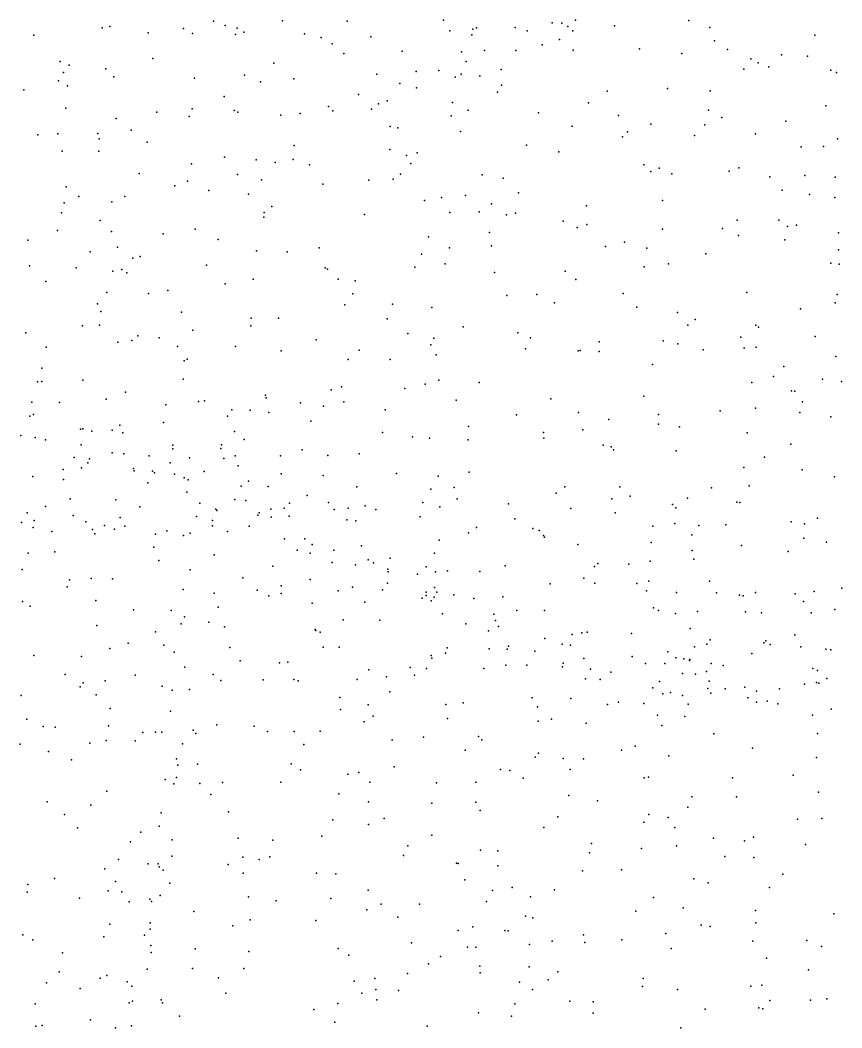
# Model space of a CAD drawing. Header units: metres. Extents: x -25 to 25, y -27.7 to 27.8.
# Drawn here: x 9.404 to 10.813, y -1.72 to 0.008 of the extents above; entities that cross this region are included whole.
import ezdxf

# ---------------------------------------------------------------- set-up
doc = ezdxf.new("R2010")
doc.units = ezdxf.units.M

msp = doc.modelspace()

# ---------------------------------------------------------------- linework, layer by layer
for p in [(9.7357, 0.0058, 18.8943), (9.854, 0.0063, 15.7995), (9.9648, 0.0058, 18.7968), (10.1299, 0.0075, -0.068), (10.3164, 0.0032, 12.6679), (10.3332, 0.0027, 19.3085), (10.3567, 0.0077, 19.013), (10.5511, 0.0072, -19.9245), (9.5447, -0.0056, 18.9114), (9.5576, -0.0034, 24.0663), (9.6235, -0.014, 18.9564), (9.684, -0.0065, 15.9832), (9.6996, -0.0151, -12.4049), (9.7559, -0.0014, -2.4479), (9.7734, -0.0169, 20.2357), (9.7762, -0.006, -1.0543), (9.7877, -0.0129, 24.0946), (9.8916, -0.016, -19.6893), (10.1411, -0.0108, 18.8348), (10.1803, -0.0075, 15.4543), (10.1869, -0.0056, -19.9481), (10.2532, -0.005, 18.8994), (10.2737, -0.0107, 19.4821), (10.3432, -0.0031, 19.1093), (10.3518, -0.0104, 15.2998), (10.4235, -0.0022, 24.1237), (10.5866, -0.0048, 19.7375), (9.4273, -0.0179, 24.0306), (9.9202, -0.0218, 18.8892), (9.9392, -0.0328, -12.6127), (10.0052, -0.0207, 24.0896), (10.1789, -0.0177, 12.938), (10.3289, -0.0256, 24.112), (10.5946, -0.0277, 24.1533), (10.7669, -0.0178, 9.7747), (9.9592, -0.0497, -1.7865), (10.0594, -0.0452, 18.9097), (10.1611, -0.0464, 18.9588), (10.2002, -0.0443, 19.4213), (10.2542, -0.0444, 19.2584), (10.2992, -0.0346, 19.1754), (10.3523, -0.0437, 19.7112), (10.4663, -0.0414, 12.3581), (10.5387, -0.0496, -13.7848), (10.6172, -0.0428, 0.9279), (9.4727, -0.0634, 13.4542), (9.6316, -0.058, 24.0942), (9.839, -0.0662, 15.9822), (10.1691, -0.0633, 19.105), (10.6571, -0.0585, 20.2122), (10.67, -0.0652, -5.7785), (10.7098, -0.0519, 9.9671), (10.7542, -0.0541, 19.7894), (9.4782, -0.0819, 20.0671), (9.4883, -0.0697, 24.0577), (9.5508, -0.0757, -13.2952), (10.0157, -0.0851, 19.1005), (10.0831, -0.0801, 19.0155), (10.122, -0.0786, 19.3328), (10.1606, -0.0847, 15.6419), (10.2289, -0.0769, 24.1114), (10.645, -0.0761, 19.7805), (10.6878, -0.0723, 24.1737), (10.7944, -0.0782, -12.5082), (10.8042, -0.0821, 24.1746), (9.4698, -0.0963, 18.9696), (9.5649, -0.0892, 19.0139), (9.7031, -0.0919, 16.1138), (9.7886, -0.0864, 19.0899), (9.8163, -0.0983, -0.3202), (9.8732, -0.0931, 19.0893), (10.0553, -0.1011, 19.2421), (10.1503, -0.0898, 19.5673), (10.1924, -0.088, 19.653), (9.4103, -0.1116, 13.5887), (9.485, -0.1051, 14.1589), (9.9842, -0.1197, 19.3019), (10.0839, -0.1085, 19.4786), (10.2226, -0.1159, 13.0514), (10.2293, -0.1038, 0.74), (10.4108, -0.114, 19.7613), (10.514, -0.1096, 15.2178), (10.5877, -0.1137, -19.7555), (9.7538, -0.123, 24.1092), (10.0187, -0.1359, 19.4297), (10.0334, -0.1309, 15.9625), (10.1453, -0.1334, 15.8118), (10.3785, -0.1339, 0.7733), (9.4826, -0.1433, 16.2027), (9.6387, -0.1503, 20.1923), (9.699, -0.1443, 19.1263), (9.771, -0.1474, -2.2141), (9.7775, -0.1499, 19.1746), (9.8513, -0.1553, -0.6658), (9.8844, -0.1521, 19.2718), (9.933, -0.1406, -0.993), (9.9401, -0.1475, 24.1082), (10.0067, -0.1447, 13.2534), (10.1725, -0.1464, 24.1156), (10.2928, -0.1514, 19.7538), (10.5846, -0.1467, 12.3207), (10.7856, -0.1392, -13.863), (9.5687, -0.161, 19.0601), (9.694, -0.1577, 13.4392), (10.1432, -0.1565, -0.2948), (10.4305, -0.1556, 12.9052), (10.4858, -0.1708, 20.2951), (10.5782, -0.1715, 19.8084), (10.6076, -0.1591, 12.1237), (10.7174, -0.1655, 11.7468), (9.4345, -0.1888, -12.2272), (9.4689, -0.1872, 19.0217), (9.5373, -0.1864, 24.0688), (9.5945, -0.1808, -12.4897), (10.0388, -0.1744, -1.5878), (10.0519, -0.1771, 19.5641), (10.1593, -0.183, 19.6941), (10.3507, -0.1741, 24.1413), (10.4459, -0.1838, 24.1583), (10.6654, -0.1875, 15.129), (9.5396, -0.1959, 14.3448), (9.6216, -0.2017, 24.0881), (9.8738, -0.2073, -13.4797), (10.2724, -0.2068, -19.6735), (10.437, -0.1923, 19.7915), (10.5606, -0.1903, 24.1815), (10.8058, -0.1956, -19.5796), (9.4761, -0.2172, 14.7386), (9.5387, -0.217, 14.5079), (10.0383, -0.2142, -0.4955), (10.0667, -0.2244, 19.6517), (10.0849, -0.2199, 24.1031), (10.3281, -0.2178, 15.5472), (10.7438, -0.2096, 19.8536), (10.7819, -0.209, 10.1594), (9.6976, -0.2386, 16.1765), (9.7542, -0.2273, 19.2042), (9.8088, -0.2319, 0.6064), (9.8415, -0.2362, 20.3016), (9.8721, -0.2315, 24.0992), (9.9, -0.2405, 19.3908), (10.0743, -0.2383, 20.3491), (10.4735, -0.2402, -13.9079), (9.6079, -0.2554, 13.6303), (9.7769, -0.2568, -19.2723), (10.0563, -0.2561, -19.5034), (10.1965, -0.2573, 13.3391), (10.4855, -0.252, 15.3695), (10.4997, -0.2461, 13.0613), (10.5217, -0.2558, 19.8249), (10.62, -0.2511, 19.8391), (10.6365, -0.2456, 20.2395), (10.7499, -0.2585, -5.9253), (9.691, -0.2681, 24.0867), (9.8181, -0.2661, 19.3147), (9.9231, -0.2736, 19.4689), (10.0018, -0.2667, 13.4136), (10.0436, -0.2652, -12.8279), (10.2324, -0.2633, 0.6986), (10.6896, -0.2608, 12.8027), (10.8018, -0.2617, 24.2023), (9.4828, -0.2781, 19.0414), (9.6694, -0.2765, 19.1828), (9.7275, -0.2841, -12.7085), (9.7954, -0.2904, 13.534), (10.1678, -0.2928, -13.8), (10.2589, -0.2881, 24.1358), (10.7111, -0.284, 24.2179), (10.758, -0.291, 12.2702), (9.4794, -0.3053, 16.2594), (9.5044, -0.2944, -13.4419), (9.5611, -0.304, 24.0497), (9.5833, -0.2947, 19.1268), (10.0976, -0.3017, 19.7182), (10.1265, -0.2961, -1.0931), (10.2122, -0.307, 15.8116), (10.3753, -0.3107, 24.1564), (10.5056, -0.3018, 24.1902), (10.801, -0.2962, 12.5918), (9.4752, -0.3226, 24.0143), (9.8224, -0.3221, -1.922), (9.8359, -0.3116, 19.3845), (9.9946, -0.3256, 24.0961), (10.141, -0.3222, 24.1128), (10.1911, -0.3207, -0.7664), (10.238, -0.3261, 20.3433), (10.2533, -0.323, 19.7919), (9.5415, -0.3357, 14.0041), (9.8218, -0.3303, 24.0846), (10.3355, -0.3372, 19.8192), (10.3757, -0.3426, 13.3726), (10.6336, -0.3354, -19.5196), (10.7052, -0.335, 11.7745), (10.7358, -0.3441, 12.9612), (9.468, -0.353, -12.4355), (9.5607, -0.3545, -19.1496), (9.6493, -0.3584, -2.1379), (9.7043, -0.3505, 0.5013), (10.2089, -0.3566, 13.4681), (10.3591, -0.348, 15.6375), (10.5058, -0.3509, -12.8134), (10.6088, -0.3498, -14.032), (10.6359, -0.3615, 0.8175), (10.72, -0.346, 19.8836), (10.8077, -0.3572, 0.9194), (9.4171, -0.3694, -2.2835), (9.7437, -0.3682, 13.6618), (10.1044, -0.364, -1.4605), (10.2126, -0.3794, 24.1238), (10.4408, -0.373, 0.729), (10.7153, -0.3689, 24.2192), (9.5243, -0.3894, 23.9956), (9.5709, -0.3815, 0.4252), (9.6098, -0.3973, 24.0207), (9.8091, -0.3881, -13.6057), (9.8617, -0.3897, 19.4876), (9.9167, -0.3827, 0.5671), (10.0923, -0.3938, 15.9404), (10.1401, -0.3829, 0.6589), (10.4082, -0.3804, 19.8293), (10.4787, -0.3835, 15.4963), (10.5798, -0.3928, 24.197), (10.8076, -0.3859, -14.0933), (9.4199, -0.4137, 23.9306), (9.597, -0.4006, 14.3386), (9.7238, -0.4124, 24.0392), (10.1331, -0.4101, 19.7671), (10.5161, -0.4099, 19.8428), (10.7946, -0.4092, 15.2109), (10.8086, -0.4106, -6.0597), (9.5002, -0.417, 19.0863), (9.5628, -0.4225, -12.6139), (9.5784, -0.42, 19.1525), (9.5872, -0.4258, 14.6654), (9.9269, -0.4171, 20.3101), (9.9312, -0.4194, 19.6062), (10.0811, -0.4156, 13.5725), (10.2176, -0.4252, 19.7994), (10.339, -0.4227, 13.5395), (10.474, -0.4153, -0.5601), (9.4478, -0.4402, 15.0686), (9.7557, -0.4444, 19.3688), (9.8034, -0.4362, 16.1561), (9.9495, -0.4366, -19.1497), (9.9784, -0.439, 24.0684), (10.357, -0.4372, -19.3992), (9.5527, -0.4591, 16.2554), (9.6241, -0.461, 13.9321), (9.6575, -0.4561, 19.2586), (9.9744, -0.4614, 19.6926), (10.2386, -0.4644, 24.1217), (10.2903, -0.4628, 19.8357), (10.4384, -0.461, 24.1619), (10.6504, -0.4595, 24.192), (10.8051, -0.4628, -0.33), (9.5365, -0.4787, -13.6276), (9.9608, -0.4804, -1.7101), (10.0425, -0.479, -12.8893), (10.3203, -0.4771, 20.2788), (10.8017, -0.4768, 19.8722), (9.5426, -0.492, 20.1367), (9.6809, -0.4929, -18.9467), (10.1099, -0.4852, 20.3078), (10.4614, -0.4842, 19.8296), (10.5316, -0.4936, 0.7635), (10.7421, -0.4874, 24.1919), (9.5109, -0.5167, 23.8957), (9.5401, -0.5154, 19.138), (9.7996, -0.5164, -13.7944), (9.8002, -0.5034, 19.4467), (9.8472, -0.5034, 23.9999), (10.0333, -0.5043, -13.9642), (10.1636, -0.5181, 24.0864), (10.5489, -0.5155, 15.554), (10.5618, -0.5056, 19.8347), (10.6657, -0.5155, 11.5841), (9.4136, -0.5284, 23.8333), (9.6058, -0.5337, 19.2143), (9.6999, -0.5241, 23.9607), (10.0688, -0.5294, 24.0515), (10.2574, -0.5282, -1.1347), (10.6703, -0.5187, 19.8322), (10.7675, -0.5347, 11.8045), (9.5717, -0.5445, 14.9491), (9.5957, -0.5413, 23.9149), (9.6424, -0.5368, 0.3057), (9.6741, -0.552, 14.075), (9.7735, -0.5519, 13.84), (9.9119, -0.5407, 19.6756), (10.1084, -0.549, 19.8343), (10.1135, -0.5378, 13.6962), (10.2791, -0.5369, 0.6738), (10.3969, -0.5441, -14.158), (10.5066, -0.5421, 20.2075), (10.532, -0.5472, 24.1696), (10.6402, -0.5358, 8.0061), (9.4487, -0.5531, -16.5764), (9.8516, -0.5593, 19.6073), (9.9852, -0.5582, 0.5091), (10.1176, -0.5663, -19.0268), (10.2709, -0.556, 15.7613), (10.3611, -0.5595, 19.8472), (10.3647, -0.5586, -19.1895), (10.397, -0.5604, 24.1444), (10.5757, -0.5573, 13.6143), (10.6456, -0.5549, 8.2554), (10.6663, -0.5531, 24.1776), (10.8029, -0.569, 24.159), (9.6852, -0.5765, 14.2322), (9.6903, -0.5735, -12.7547), (9.9665, -0.5744, 23.9964), (10.0385, -0.5743, 15.9094), (10.4883, -0.5826, -0.6978), (10.7139, -0.5864, 15.497), (9.441, -0.5891, 22.6794), (10.696, -0.6035, -0.4629), (9.4339, -0.6123, 19.02), (9.4411, -0.612, -12.4552), (9.5115, -0.6093, 16.2252), (9.6838, -0.608, -18.7322), (9.9551, -0.6208, 19.7817), (10.0988, -0.6162, -17.286), (10.1218, -0.6098, -1.5299), (10.1912, -0.6137, 19.8499), (10.6588, -0.6133, 7.7385), (10.78, -0.6079, -14.3074), (10.8128, -0.6119, -13.0408), (9.5847, -0.6299, 19.1812), (9.8246, -0.6351, 23.8837), (9.9375, -0.6263, 13.8095), (10.0636, -0.6239, 19.86), (10.4739, -0.6373, 24.1368), (10.7272, -0.6276, 8.524), (10.7324, -0.6283, -19.2774), (9.4241, -0.6473, 22.8959), (9.4714, -0.6476, 23.7325), (9.5516, -0.642, 23.7841), (9.6539, -0.6516, 19.3244), (9.7101, -0.646, 23.8398), (9.7203, -0.6448, 19.415), (9.8257, -0.6399, -17.1251), (9.8851, -0.6486, 0.3763), (9.9244, -0.6541, -14.139), (9.9589, -0.6466, 23.9414), (10.1517, -0.6441, 20.2427), (10.3144, -0.6415, 13.7651), (10.7459, -0.647, 13.5799), (9.4208, -0.6712, -18.9416), (9.427, -0.6686, -16.2982), (9.7598, -0.6712, 14.8669), (9.7671, -0.6603, 19.5167), (9.7984, -0.6611, 14.4936), (9.8306, -0.6649, -17.4024), (10.0298, -0.6603, -18.7589), (10.2551, -0.6692, -17.4268), (10.3616, -0.6653, 24.1021), (10.4989, -0.6684, 19.8062), (10.6044, -0.662, 8.3833), (10.6654, -0.6578, 19.7903), (10.7411, -0.6653, 24.1357), (10.7942, -0.6723, 8.7001), (9.5747, -0.6867, 20.1206), (9.6501, -0.6819, -14.0888), (9.9027, -0.68, 23.8716), (10.173, -0.6891, 24.0186), (10.4135, -0.6773, -18.9564), (10.4988, -0.685, 13.7603), (10.5348, -0.6896, 7.9404), (9.4051, -0.7047, 22.528), (9.4299, -0.7079, 23.5278), (9.5074, -0.6937, 23.6524), (9.5113, -0.6931, 22.95), (9.5272, -0.6968, -17.0957), (9.5618, -0.6951, 22.8408), (9.58, -0.7001, 23.7136), (9.7714, -0.6978, 14.1832), (10.0257, -0.6995, 23.9255), (10.0768, -0.7067, 0.5195), (10.3017, -0.6992, 19.8624), (10.3692, -0.6949, 15.7218), (10.6511, -0.6998, 24.124), (9.4475, -0.7119, 23.1409), (9.5089, -0.7202, 23.0696), (9.6656, -0.7211, 19.3732), (9.7494, -0.7204, 0.2279), (9.788, -0.7114, -1.8323), (10.1058, -0.709, -17.066), (10.1725, -0.7117, 15.7825), (10.3019, -0.7088, 0.6711), (10.4041, -0.721, 20.1597), (10.4178, -0.7237, 19.8155), (10.7258, -0.7195, 0.8919), (9.4969, -0.7419, 23.3867), (9.562, -0.7341, 19.1459), (9.5821, -0.7358, 23.6095), (9.6255, -0.7396, 22.9106), (9.6657, -0.7272, 23.7269), (9.6947, -0.7427, -16.5794), (9.7484, -0.7269, 23.762), (9.7729, -0.7396, 19.6083), (9.8505, -0.7396, 13.9822), (9.8877, -0.7293, -16.8344), (9.9316, -0.7386, 4.5327), (9.9856, -0.7357, 19.8793), (10.4217, -0.7291, 24.0947), (10.5294, -0.7305, 8.2298), (10.6808, -0.7415, 15.6398), (9.5092, -0.76, 19.0532), (9.5199, -0.7513, 23.2861), (9.5232, -0.7445, 23.4817), (9.6615, -0.7515, 23.6428), (9.7535, -0.7441, -17.6068), (9.7777, -0.7562, -18.2616), (10.6454, -0.7592, 11.6553), (9.4259, -0.7749, 4.7129), (9.4779, -0.763, 22.5625), (9.5982, -0.7609, 15.3614), (9.5995, -0.7648, 4.7484), (9.6312, -0.7657, -17.3947), (9.6343, -0.7682, 22.7689), (9.6685, -0.7706, -18.0198), (9.6853, -0.7768, 16.1075), (9.7195, -0.7662, 19.5043), (9.8519, -0.7704, 23.7458), (9.9237, -0.7732, -14.3271), (10.0494, -0.7698, -12.9176), (10.1212, -0.774, 13.8893), (10.1742, -0.7671, 23.9699), (10.745, -0.7631, 24.0993), (10.8007, -0.7753, 19.7535), (9.4781, -0.7797, 4.5506), (9.6229, -0.7856, 23.2489), (9.6922, -0.7805, 23.0269), (9.7833, -0.7911, 20.1615), (9.7954, -0.7828, -12.8364), (9.8295, -0.7918, 19.7838), (9.9816, -0.7922, 23.8115), (10.1482, -0.7934, -14.3796), (10.338, -0.7923, -18.7488), (10.4323, -0.7924, 13.8615), (10.59, -0.7941, -0.6211), (10.6546, -0.7908, 19.7546), (9.6897, -0.8014, 23.1596), (9.8961, -0.8073, -17.9514), (10.1083, -0.7962, 23.9003), (10.3231, -0.8031, -17.6441), (10.4505, -0.8084, 0.7452), (10.5485, -0.8117, 11.2951), (9.4474, -0.8261, -18.2577), (9.49, -0.8128, -16.1315), (9.568, -0.8145, 22.633), (9.609, -0.8267, 19.2053), (9.7124, -0.8205, 15.2692), (9.7721, -0.8141, 22.8692), (9.7912, -0.8161, 15.1029), (9.8568, -0.8288, 19.8651), (9.8661, -0.8204, 23.6562), (9.9326, -0.8192, 14.3441), (9.9667, -0.8289, 14.7146), (9.9956, -0.8248, 20.1662), (10.0948, -0.8196, -18.4898), (10.1238, -0.827, -17.8198), (10.1535, -0.8131, 19.8968), (10.2413, -0.8215, 23.9674), (10.4189, -0.8128, 19.8151), (10.523, -0.8226, 19.7737), (10.5287, -0.8287, 7.8054), (10.6329, -0.8187, -14.5027), (10.6383, -0.8196, 24.061), (9.4159, -0.837, 15.9641), (9.4948, -0.8419, -17.6935), (9.5754, -0.8451, 19.1145), (9.7064, -0.8431, 22.7804), (9.7396, -0.8308, 23.4952), (9.7411, -0.8332, 19.5879), (9.8114, -0.8409, 23.562), (9.8141, -0.8371, 23.0238), (9.8341, -0.8308, 15.9927), (9.8347, -0.8446, 4.8557), (9.8655, -0.8429, 0.2508), (9.9425, -0.8314, -1.6329), (10.0141, -0.8316, 19.9065), (10.0898, -0.8441, -16.8212), (10.3486, -0.8294, 24.0086), (10.4247, -0.8373, -17.1897), (10.7717, -0.8461, 11.1686), (9.4062, -0.8538, -17.4601), (9.4264, -0.8622, -1.7929), (9.4283, -0.8502, 22.5107), (9.5169, -0.8522, 22.5688), (9.5489, -0.8586, 0.094), (9.5836, -0.8597, 4.4282), (9.7339, -0.8501, 4.3925), (9.734, -0.8592, 0.1594), (9.7967, -0.8602, 23.2322), (9.9645, -0.8491, 23.7282), (9.9799, -0.8507, -18.1498), (10.1869, -0.8624, -1.3124), (10.2525, -0.8475, -16.957), (10.4891, -0.8601, 20.0885), (10.5268, -0.8554, 11.5584), (10.5681, -0.8586, 24.0291), (10.6145, -0.8574, -18.9692), (10.7266, -0.8527, 24.0306), (10.749, -0.8558, 20.1282), (9.4582, -0.8693, 18.9241), (9.528, -0.8654, 19.0143), (9.5323, -0.873, 15.6792), (9.5661, -0.8649, 20.0541), (9.636, -0.8734, 22.6938), (9.6558, -0.8682, 19.4051), (9.6844, -0.876, 4.9033), (9.6956, -0.8718, 19.4933), (9.7596, -0.8693, -14.4363), (10.1727, -0.8715, 15.772), (10.2832, -0.8642, 13.8994), (10.2944, -0.8673, 19.8746), (10.3015, -0.876, 4.8368), (10.3035, -0.8787, 23.9557), (10.556, -0.875, 8.4424), (10.7482, -0.8806, -0.2675), (9.6333, -0.8961, 15.5248), (9.8574, -0.8815, 23.4766), (9.8922, -0.8819, 23.56), (9.9046, -0.8912, 23.1375), (9.9896, -0.8936, 14.8529), (10.1228, -0.8842, 23.8109), (10.3606, -0.8911, -17.8491), (10.4864, -0.8881, 24.0001), (10.6414, -0.8929, 23.9979), (10.787, -0.8871, 19.7369), (9.4176, -0.9062, 18.8555), (9.4637, -0.9037, -15.5968), (9.7368, -0.909, 19.6965), (9.8789, -0.901, 23.3045), (9.9015, -0.9064, 23.4008), (9.942, -0.9013, 23.0145), (10.0385, -0.9149, 14.4876), (10.1148, -0.9063, 0.4874), (10.5568, -0.9017, 15.7147), (10.721, -0.9036, 15.7237), (9.6419, -0.9189, 19.2836), (9.8375, -0.9287, 19.8807), (9.939, -0.9224, 19.9078), (9.979, -0.9264, 23.1966), (10.0011, -0.9178, 0.3527), (10.0099, -0.9226, 14.0753), (10.1003, -0.9298, 19.9191), (10.2358, -0.9278, -18.1423), (10.3892, -0.9291, 23.9306), (10.3949, -0.9241, 11.4493), (10.4479, -0.925, -0.7663), (10.4845, -0.9202, 19.7788), (10.5597, -0.9165, 13.861), (9.4072, -0.934, -14.7275), (9.5256, -0.9499, 15.8215), (9.5624, -0.9501, 19.0113), (9.6955, -0.9346, 19.5857), (9.7857, -0.9487, 19.8152), (10.0349, -0.9334, -1.4516), (10.0352, -0.9381, 4.5869), (10.0855, -0.9424, 4.9735), (10.1162, -0.9384, 23.7346), (10.1369, -0.9367, -14.5809), (10.1924, -0.9378, 19.8975), (10.371, -0.949, -13.003), (9.4845, -0.9642, 19.9566), (9.4886, -0.9518, 18.9145), (9.8515, -0.9622, -12.9698), (9.9016, -0.9515, 4.5114), (9.9739, -0.9644, -13.1544), (10.0338, -0.9577, 23.5173), (10.1146, -0.9649, 20.08), (10.313, -0.9587, 5.0204), (10.3898, -0.9577, 19.8263), (10.4617, -0.958, 8.2522), (10.4822, -0.9545, 23.9388), (10.5861, -0.9542, 23.9462), (10.8133, -0.9661, 23.8656), (9.6837, -0.9685, -16.1515), (9.7365, -0.975, 19.7509), (9.8107, -0.9698, 15.3304), (9.8308, -0.9796, 4.9671), (9.8515, -0.9752, -16.3107), (9.9495, -0.9708, 22.8378), (10.0254, -0.9688, 14.2308), (10.0933, -0.9833, 23.3906), (10.1001, -0.9733, -16.5364), (10.1001, -0.9787, 23.2568), (10.114, -0.9818, 22.9002), (10.1188, -0.9733, 23.0176), (10.1476, -0.9775, 23.1049), (10.1823, -0.9841, 23.7016), (10.2316, -0.9813, 23.7711), (10.4782, -0.9707, 5.0121), (10.5298, -0.9737, -18.6722), (10.5981, -0.9743, -17.8235), (10.6377, -0.9783, -0.4661), (10.6441, -0.9793, -17.2627), (10.6654, -0.9738, 19.7329), (10.7332, -0.9762, 23.9014), (10.7659, -0.9717, 19.7253), (9.4079, -0.9892, 5.0133), (9.4211, -0.997, -15.1214), (9.534, -0.9875, 22.5889), (9.7435, -0.9989, 16.0056), (9.9048, -0.9922, 15.1946), (9.9952, -0.9901, 14.9949), (10.1091, -0.9879, 23.5427), (10.4905, -1.0001, 4.7829), (10.7476, -0.989, 7.8281), (9.5986, -1.0032, 19.0683), (9.6631, -1.0046, 22.6616), (9.6857, -1.0155, 0.1057), (10.1284, -1.0104, -1.0738), (10.2163, -1.011, 23.0645), (10.2557, -1.0043, 19.8892), (10.3031, -1.0044, 0.6896), (10.499, -1.0047, -16.9233), (10.528, -1.0094, 23.8745), (10.5659, -1.0065, 19.7551), (10.648, -1.007, 23.8686), (10.6756, -1.0083, 4.9472), (10.7609, -1.0088, -17.6952), (10.8012, -1.0027, 22.7883), (9.5357, -1.0304, -14.9471), (9.6803, -1.0273, -15.5291), (9.7275, -1.0245, -14.7522), (9.7542, -1.0323, -13.3629), (9.9582, -1.0204, 19.9168), (10.0208, -1.0209, 22.8295), (10.1682, -1.0274, 23.3726), (10.219, -1.0214, 22.9717), (10.2246, -1.0317, 23.6322), (10.553, -1.0353, 11.1944), (9.636, -1.0411, 19.1862), (9.9098, -1.0371, -1.3134), (9.9113, -1.0389, 15.928), (9.9183, -1.0419, 20.0491), (10.2075, -1.0393, 23.2691), (10.3036, -1.0523, 23.1048), (10.351, -1.0456, -16.6064), (10.3672, -1.0427, -14.815), (10.3763, -1.0418, 19.8463), (10.4528, -1.0441, 19.8057), (10.7328, -1.0462, 8.5412), (9.558, -1.0696, 22.5879), (9.5894, -1.0605, 19.0028), (9.6502, -1.0641, 19.2814), (9.7636, -1.0677, 22.6933), (9.9236, -1.0674, 22.7711), (9.9514, -1.0673, 5.0151), (10.1363, -1.0684, 14.5349), (10.2084, -1.0702, 11.4064), (10.239, -1.0706, 23.4378), (10.2416, -1.0658, 23.5516), (10.3335, -1.0624, 23.7102), (10.3481, -1.0637, 22.9861), (10.5605, -1.067, -18.334), (10.5818, -1.0624, 23.7938), (10.5877, -1.055, 22.8737), (10.6793, -1.0598, 22.7421), (10.6828, -1.0565, 19.7399), (10.6904, -1.0628, -17.0477), (10.7431, -1.0666, 23.0227), (10.7857, -1.0709, 23.7109), (9.4276, -1.0818, 19.8595), (9.5095, -1.0835, 18.8745), (9.6684, -1.0762, -1.3409), (10.109, -1.0816, 4.6432), (10.1099, -1.086, 19.9271), (10.1336, -1.0774, 14.6903), (10.2866, -1.0743, 23.2264), (10.3707, -1.087, -13.2108), (10.4535, -1.0834, 23.7469), (10.5149, -1.0755, 22.9286), (10.5287, -1.0857, 13.8982), (10.5422, -1.0875, 19.7765), (10.6588, -1.0782, 23.0017), (10.7946, -1.0718, 23.0945), (9.6864, -1.1018, 4.5823), (9.7816, -1.0908, -15.1173), (9.8486, -1.0941, -15.8573), (9.8633, -1.0929, -13.5477), (10.073, -1.1021, 22.7996), (10.1011, -1.1039, 14.2244), (10.1992, -1.1039, -16.2804), (10.2371, -1.0983, -0.7667), (10.2729, -1.0984, 19.9542), (10.3344, -1.1009, 23.5806), (10.3356, -1.0947, 13.9384), (10.3822, -1.1051, 23.2587), (10.4763, -1.0953, 22.8493), (10.5096, -1.0954, 19.9341), (10.5521, -1.0905, 22.8009), (10.5528, -1.0888, 23.0218), (10.5892, -1.0953, 11.6294), (10.61, -1.0987, 23.0962), (10.7638, -1.1042, 23.6118), (9.4811, -1.114, 0.0524), (9.6011, -1.1153, 5.0085), (9.7353, -1.114, 15.6219), (9.9821, -1.1228, -15.2812), (10.0022, -1.1061, 0.3288), (10.0321, -1.1185, 19.9262), (10.0803, -1.1153, -15.0787), (10.3735, -1.1217, 23.4951), (10.4171, -1.11, 23.6258), (10.5399, -1.1126, 23.1543), (10.5624, -1.1137, 23.6841), (10.5809, -1.1091, -14.9714), (10.7715, -1.1073, 23.2252), (10.7878, -1.1211, 19.7476), (9.5068, -1.1354, 22.5453), (9.5118, -1.1287, -13.0898), (9.5497, -1.1253, -12.8758), (9.6478, -1.1345, 19.1879), (9.6946, -1.1402, 19.7245), (9.7483, -1.1245, 19.7964), (9.8209, -1.1233, 15.4893), (9.8732, -1.1231, 4.6416), (9.8807, -1.1252, 19.9037), (10.3989, -1.1231, 23.3857), (10.4892, -1.1371, 23.573), (10.5006, -1.1263, 23.2282), (10.5836, -1.1382, -13.1528), (10.586, -1.1256, 23.2262), (10.6134, -1.1389, 23.5612), (10.6471, -1.1362, 23.2875), (10.7063, -1.1391, -18.4941), (10.7494, -1.1308, 23.3472), (10.7697, -1.1279, 23.5208), (10.7739, -1.1291, 11.6624), (9.4057, -1.1503, 22.4748), (9.5342, -1.149, 11.239), (9.6649, -1.1409, 19.5554), (9.9523, -1.1534, 22.7348), (10.0378, -1.144, -13.6622), (10.2822, -1.154, -13.5638), (10.3485, -1.1556, 15.7698), (10.5064, -1.1475, 5.1443), (10.5197, -1.145, 23.3308), (10.54, -1.1501, 23.5068), (10.5888, -1.1461, 8.3189), (10.652, -1.1542, -0.3275), (10.6669, -1.143, 23.4526), (9.5584, -1.1726, -13.6058), (9.9536, -1.1743, 19.9135), (10.0011, -1.1665, -15.6988), (10.1341, -1.1655, 14.8905), (10.1636, -1.1629, 19.9212), (10.2912, -1.1699, -15.1523), (10.4114, -1.1655, 4.7566), (10.4301, -1.1616, 11.249), (10.4735, -1.164, 22.7426), (10.5498, -1.165, 22.6865), (10.6669, -1.1617, 8.0704), (10.6854, -1.1602, 22.6109), (10.7033, -1.1646, 0.909), (10.7951, -1.1736, 22.514), (9.4157, -1.1911, 4.6591), (9.6616, -1.177, 19.921), (10.0096, -1.1856, -0.9214), (10.1372, -1.1895, 22.7516), (10.3154, -1.191, 22.7561), (10.4971, -1.1842, 0.7959), (10.5439, -1.1861, 4.8447), (10.7627, -1.184, 15.8308), (9.4432, -1.2033, 18.748), (9.4641, -1.2044, 10.9992), (9.5558, -1.2022, 22.5632), (9.7414, -1.2005, 22.6447), (9.8053, -1.2027, 19.8795), (9.9943, -1.1955, 11.3798), (10.2925, -1.1941, 19.9044), (10.375, -1.1978, 19.8761), (10.5045, -1.2017, 19.8117), (9.6145, -1.2139, 11.1098), (9.6362, -1.2134, 22.6069), (9.6469, -1.2129, 19.6156), (9.7009, -1.2096, 15.7687), (9.7055, -1.2156, 11.285), (9.8282, -1.212, 0.1565), (9.874, -1.212, 22.6844), (9.9187, -1.2112, 5.0646), (10.0421, -1.2262, 4.7223), (10.0956, -1.2218, -15.9164), (10.1901, -1.2204, 14.577), (10.1956, -1.2262, 15.8238), (10.5938, -1.2157, 19.7961), (10.7714, -1.2154, 19.7677), (9.404, -1.2336, 5.0561), (9.5235, -1.2319, 19.8278), (9.5517, -1.2275, 18.8931), (9.6012, -1.2278, 18.9746), (9.6823, -1.2329, 19.7299), (9.8907, -1.234, 19.9089), (10.1672, -1.244, -13.8192), (10.4352, -1.2439, 13.925), (10.4587, -1.2369, 22.6736), (10.6601, -1.2407, 19.8724), (9.4528, -1.246, 22.484), (9.492, -1.2607, 18.7971), (9.672, -1.2591, 19.3202), (10.2872, -1.2559, -0.5666), (10.2933, -1.2494, 11.2937), (10.3355, -1.2582, -16.3466), (10.3703, -1.259, 19.8139), (10.5167, -1.2536, -13.5206), (10.7698, -1.2566, 22.5065), (9.6742, -1.2695, 19.2298), (9.7084, -1.268, 5.0337), (9.869, -1.2675, 4.7345), (9.8851, -1.2775, 15.5014), (10.0456, -1.2726, 22.6983), (10.2276, -1.2774, 19.9333), (10.3475, -1.2773, 19.913), (9.6526, -1.294, 19.5286), (9.6721, -1.2909, 22.5925), (9.9662, -1.285, -13.9026), (9.9846, -1.2825, 15.305), (10.2439, -1.2787, 11.5238), (10.2669, -1.2921, -15.503), (10.4745, -1.2915, 5.2349), (10.4817, -1.2902, 19.8731), (10.6258, -1.2914, 19.8313), (10.7299, -1.2869, 19.8058), (9.6675, -1.3017, 19.3998), (9.7122, -1.3014, -13.9009), (9.7508, -1.2995, 16.0724), (9.8513, -1.2989, 22.6438), (10.004, -1.2986, 15.9598), (10.1179, -1.2998, 19.9412), (10.1855, -1.2988, 14.3789), (9.5525, -1.3144, 22.5177), (9.7312, -1.3199, -1.0452), (9.9504, -1.3188, 22.6554), (10.345, -1.3215, 22.674), (10.5558, -1.3238, 11.6267), (10.6326, -1.3242, 13.8736), (10.7732, -1.3159, -0.1518), (9.4505, -1.3324, 11.5715), (9.5251, -1.3381, 18.8504), (10.0014, -1.3326, 5.1393), (10.1103, -1.3348, 15.111), (10.1853, -1.333, 22.6823), (10.1931, -1.3475, 0.6109), (10.3942, -1.3311, 11.6), (10.5492, -1.3417, 4.8531), (9.4801, -1.3542, 4.7167), (9.646, -1.3513, 19.1349), (9.7611, -1.3495, 19.8362), (9.9403, -1.3633, 0.1917), (10.0286, -1.361, 11.3825), (10.3262, -1.3581, 13.9472), (10.4821, -1.3544, -0.3704), (10.5156, -1.3595, -13.7803), (10.737, -1.3625, 22.5182), (10.779, -1.3613, 19.853), (9.5024, -1.3769, 22.4607), (9.6427, -1.3741, 19.6046), (10.0013, -1.3715, 19.9281), (10.3021, -1.3767, 19.9489), (10.4737, -1.3677, 19.907), (10.5271, -1.3765, -16.6152), (9.6108, -1.3846, 18.9917), (9.6648, -1.3975, 19.3658), (9.7779, -1.395, 22.5882), (9.8375, -1.3983, -14.0425), (9.9214, -1.3912, 19.9099), (10.1102, -1.3898, 19.9461), (10.5933, -1.3946, 19.8913), (10.6618, -1.3931, 4.9816), (9.5932, -1.401, -0.0412), (10.069, -1.408, 22.6467), (10.1936, -1.4154, 14.1123), (10.2233, -1.4164, 11.3708), (10.3842, -1.404, -13.951), (10.4697, -1.4127, 11.2994), (10.5297, -1.4078, 0.8099), (10.6463, -1.3996, 22.5618), (10.751, -1.4058, -13.5914), (9.5724, -1.4315, 19.6401), (9.664, -1.4256, 19.2179), (9.7861, -1.4273, 11.3341), (9.8137, -1.4314, 19.8818), (9.8321, -1.427, 15.6156), (10.0615, -1.4245, 0.3188), (10.3807, -1.4201, 5.2923), (10.6125, -1.4265, 5.1776), (10.6624, -1.4279, 11.2469), (9.5493, -1.4477, 11.087), (9.6234, -1.439, 15.8876), (9.6407, -1.4391, 19.1345), (9.6425, -1.4438, 19.6939), (9.6495, -1.4499, 19.4324), (9.7606, -1.4399, 5.0431), (10.1522, -1.4378, 19.6524), (10.1554, -1.4382, 15.9683), (10.2231, -1.4423, 19.9627), (10.3686, -1.4509, 22.661), (10.4356, -1.4493, 15.9249), (9.4629, -1.464, 18.7909), (9.7866, -1.4548, 19.6834), (9.9125, -1.4547, 16.1042), (9.9454, -1.456, 15.4739), (10.1668, -1.4665, 0.488), (10.5596, -1.4645, 19.6484), (10.7123, -1.4565, 19.8986), (9.4174, -1.4746, 11.7132), (9.5548, -1.4853, 22.4476), (9.5675, -1.4693, 11.5932), (9.6605, -1.4722, 16.133), (10.0007, -1.4841, 19.9326), (10.2144, -1.4844, 22.6741), (10.248, -1.4792, -15.6817), (10.3206, -1.4833, 19.599), (10.5843, -1.4714, 19.9259), (10.6894, -1.4792, 22.5752), (9.4161, -1.4874, 11.0201), (9.506, -1.4977, -14.1394), (9.5784, -1.487, 5.0224), (9.6267, -1.4992, -0.9842), (9.6441, -1.4931, 19.3546), (9.7955, -1.4952, -0.0254), (9.8429, -1.5021, 22.5971), (9.9369, -1.4982, 22.617), (10.2791, -1.4956, -16.4094), (10.4904, -1.4966, 19.9526), (9.5909, -1.5038, 4.8612), (9.629, -1.5033, 19.5887), (9.9984, -1.5178, -14.1592), (10.0232, -1.5081, 5.1719), (10.0887, -1.5083, 4.8824), (10.204, -1.5033, 14.3468), (10.4601, -1.5201, 4.8402), (10.5413, -1.5145, 13.8965), (10.665, -1.519, 0.8897), (9.7018, -1.5205, 15.7767), (9.7986, -1.5348, 16.2099), (9.9114, -1.536, 19.5805), (10.0515, -1.5306, 22.6593), (10.2708, -1.5286, 19.9888), (10.2835, -1.5312, 22.7149), (10.7993, -1.5248, -6.6891), (9.5579, -1.5423, 18.9598), (9.6268, -1.5508, 19.6831), (9.6271, -1.5401, 19.5172), (9.7687, -1.545, 22.5652), (10.1551, -1.5531, -16.0732), (10.1805, -1.5468, 19.5365), (10.2355, -1.5531, 14.8344), (10.2409, -1.554, 14.5262), (10.572, -1.5441, 11.5309), (10.5873, -1.5461, 22.6607), (10.6658, -1.5398, 16.0401), (9.4084, -1.5605, 22.3338), (9.426, -1.5691, 19.3318), (9.5476, -1.5642, 15.9393), (9.6173, -1.5613, 11.4123), (10.3164, -1.5716, -0.3615), (10.3702, -1.5606, 16.0321), (10.436, -1.5694, 19.5351), (10.5112, -1.5585, 22.7085), (10.6604, -1.5714, 5.0663), (10.7531, -1.5705, 22.5862), (9.6283, -1.5789, 19.4365), (9.7043, -1.5849, 22.5013), (9.7961, -1.589, -0.8709), (9.9492, -1.5842, 22.6254), (10.0754, -1.5744, 19.9562), (10.1715, -1.5818, -15.8627), (10.1857, -1.5818, 19.9854), (10.2774, -1.5772, 4.8699), (10.3725, -1.5738, 19.9985), (10.5207, -1.5842, 19.9848), (10.7785, -1.5809, 19.645), (9.4769, -1.5916, -16.8595), (9.6289, -1.5908, -0.1631), (9.9675, -1.5952, 16.2161), (10.1249, -1.5976, 16.139), (10.6843, -1.6006, 11.3511), (9.6217, -1.6194, 19.3184), (9.6995, -1.6181, 19.8067), (9.7876, -1.6184, 19.8795), (10.1045, -1.6101, 0.1569), (10.1924, -1.6146, 15.0303), (10.2772, -1.6153, 20.0117), (10.7563, -1.6205, -0.1728), (9.4707, -1.6242, 18.8817), (9.5415, -1.635, 18.9838), (9.5527, -1.6306, 16.1604), (9.5875, -1.6411, 19.122), (9.7443, -1.6343, 19.4334), (9.9768, -1.6402, -0.0277), (10.0123, -1.6357, 5.0622), (10.0686, -1.6272, 22.7005), (10.193, -1.6255, 14.1965), (10.3097, -1.6378, -15.521), (10.3263, -1.6243, 0.6701), (10.4727, -1.6357, 0.7901), (9.4491, -1.6429, 11.2114), (9.5072, -1.6529, 22.3603), (9.5958, -1.6484, -14.2955), (10.0143, -1.6545, 19.9423), (10.0527, -1.6559, 15.336), (10.2602, -1.642, 0.4859), (10.283, -1.6541, 22.7885), (10.4714, -1.6493, 20.0127), (10.5313, -1.6546, 4.8661), (10.6573, -1.6487, 16.1584), (10.6758, -1.6469, -14.1255), (9.5967, -1.6741, 19.4993), (9.6461, -1.6718, 15.7903), (9.7568, -1.6607, 22.5228), (9.9901, -1.6608, 22.6756), (10.0158, -1.6719, -0.5932), (10.347, -1.6741, 20.0243), (10.3869, -1.6753, 16.149), (10.6898, -1.6732, 19.5327), (10.7594, -1.6727, 11.5308), (10.7875, -1.6704, 0.9956), (9.43, -1.6789, 22.3111), (9.5909, -1.6773, 19.5901), (9.6484, -1.677, 19.771), (9.9076, -1.6886, 15.5237), (9.9486, -1.6781, 19.4376), (10.2524, -1.6788, 14.0093), (10.5786, -1.6883, -6.5545), (10.6707, -1.6859, 22.7157), (10.678, -1.6877, 19.9962), (9.5248, -1.7066, 19.0487), (9.6773, -1.7003, 22.4711), (10.1903, -1.6943, 19.9941), (10.2468, -1.7001, 14.4777), (10.3865, -1.6952, 22.8161), (9.4307, -1.7172, 18.9198), (9.4417, -1.7159, 19.2634), (9.5674, -1.72, 19.2309), (9.595, -1.7165, 4.9527), (9.9439, -1.7106, 16.3385), (10.1022, -1.7171, 19.9658), (10.5371, -1.7201, 19.4921)]:
    msp.add_point(p)

doc.saveas('drawing.dxf')
